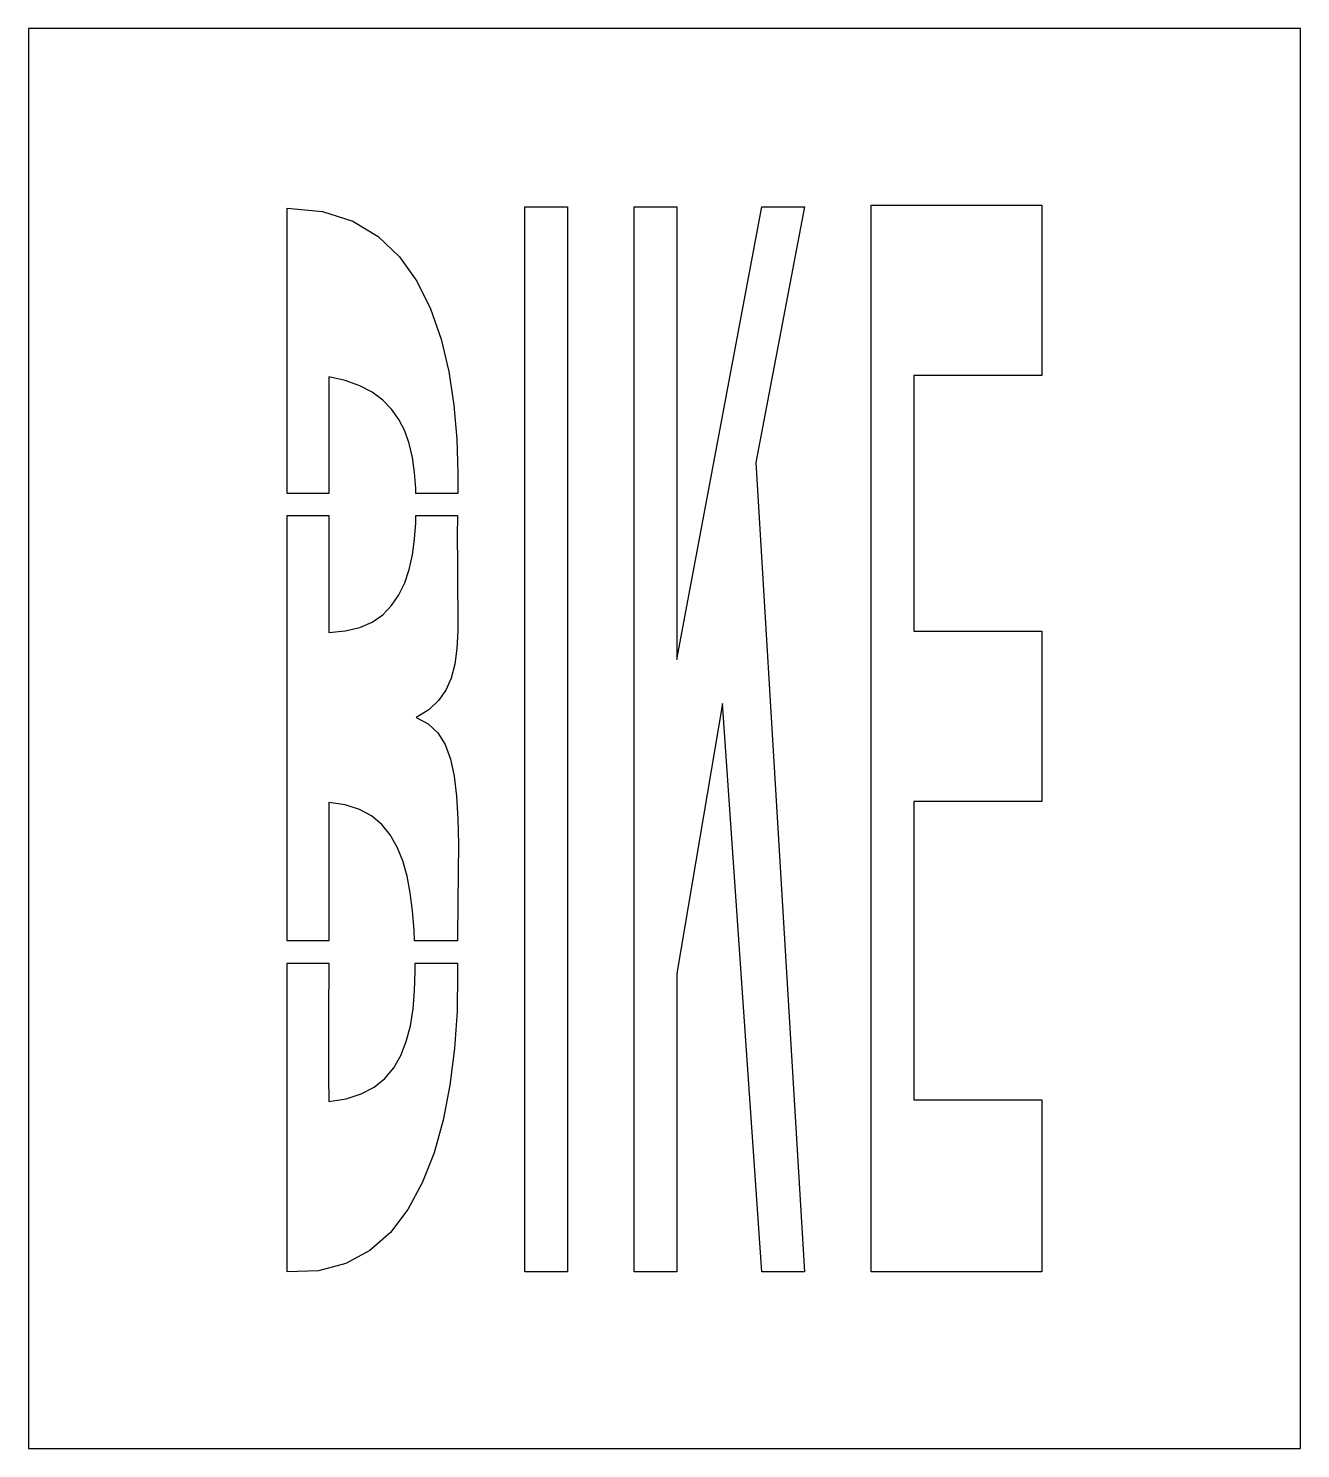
# Model space of a CAD drawing. Extents: x 0 to 43, y 0 to 48.
import ezdxf

# ---------------------------------------------------------------- set-up
doc = ezdxf.new("R2010")
doc.units = 0
doc.layers.add('CUT', color=7, linetype='Continuous')
doc.layers.add('OUTSIDE', color=1, linetype='Continuous')

msp = doc.modelspace()

# ---------------------------------------------------------------- linework, layer by layer
at = {"layer": 'CUT'}
for points in [[(14.4764, 34.1142), (14.516, 32.973), (14.5115, 32.2834), (13.0983, 32.2834), (13.094, 32.4546), (13.0544, 32.9946), (12.9788, 33.4986), (12.8708, 33.9666), (12.7196, 34.395), (12.5216, 34.7838), (12.2732, 35.1294), (11.9744, 35.4354), (11.6144, 35.7018), (11.1968, 35.9214), (10.7072, 36.0942), (10.1492, 36.2274), (10.1492, 35.5074), (10.1492, 34.7874), (10.1492, 34.0674), (10.1492, 33.3474), (10.1492, 32.6274), (10.1492, 32.2834), (8.7488, 32.2834), (8.7488, 32.9298), (8.7488, 35.925), (8.7488, 38.9238), (8.7488, 41.919), (9.9404, 41.8074), (10.9628, 41.4798), (11.8268, 40.9614), (12.5468, 40.281), (13.13, 39.4602), (13.5944, 38.5206), (13.9472, 37.4946), (14.2064, 36.4002), (14.3756, 35.2662)], [(16.784, 41.973), (18.224, 41.973), (18.224, 5.973), (16.784, 5.973)], [(24.794, 41.973), (26.2376, 41.973), (24.5816, 33.333), (26.2376, 5.973), (24.794, 5.973), (23.462, 25.1862), (21.914, 16.053), (21.914, 5.973), (20.474, 5.973), (20.474, 41.973), (21.914, 41.973), (21.914, 26.673)], [(29.9276, 36.267), (29.9276, 27.627), (34.2512, 27.627), (34.2512, 21.867), (29.9276, 21.867), (29.9276, 11.787), (34.2512, 11.787), (34.2512, 5.973), (28.4876, 5.973), (28.4876, 42.027), (34.2512, 42.027), (34.2512, 36.267)], [(14.4764, 27.0366), (14.408, 26.5074), (14.2892, 26.043), (14.1128, 25.6362), (13.8644, 25.2798), (13.5332, 24.9738), (13.1084, 24.7074), (13.5152, 24.4914), (13.8356, 24.189), (14.084, 23.793), (14.2676, 23.3034), (14.3936, 22.7238), (14.4728, 22.0542), (14.516, 21.2874), (14.534, 20.4306), (14.5304, 19.4802), (14.5196, 18.4362), (14.5088, 17.2986), (14.5088, 17.1634), (13.0511, 17.1634), (13.0364, 17.5182), (12.986, 18.1734), (12.9068, 18.7818), (12.7988, 19.3506), (12.6548, 19.8654), (12.4676, 20.3298), (12.23, 20.7402), (11.942, 21.0894), (11.5964, 21.381), (11.186, 21.6042), (10.7072, 21.759), (10.1564, 21.8418), (10.16, 20.9994), (10.16, 20.157), (10.16, 19.3146), (10.1564, 18.4722), (10.1564, 17.6298), (10.1544, 17.1634), (8.7488, 17.1634), (8.7488, 17.9538), (8.7488, 20.949), (8.7488, 23.9442), (8.7488, 26.9394), (8.7488, 29.9346), (8.7488, 31.5314), (10.1492, 31.5314), (10.1492, 31.1874), (10.1492, 30.4674), (10.1492, 29.7474), (10.1492, 29.0274), (10.1492, 28.3074), (10.1492, 27.5874), (10.7072, 27.6342), (11.1968, 27.7494), (11.6144, 27.9366), (11.9744, 28.185), (12.2732, 28.491), (12.5216, 28.851), (12.7196, 29.2614), (12.8708, 29.7114), (12.9788, 30.2046), (13.0544, 30.7338), (13.094, 31.2918), (13.0999, 31.5314), (14.5041, 31.5314), (14.4944, 30.8346), (14.498, 29.9022), (14.5088, 29.0634), (14.516, 28.3074), (14.5124, 27.6342)], [(14.4044, 13.5186), (14.2496, 12.2838), (14.0228, 11.103), (13.7132, 9.9942), (13.3136, 8.979), (12.824, 8.079), (12.2336, 7.3086), (11.5352, 6.693), (10.7288, 6.2538), (9.8, 6.0054), (8.7488, 5.973), (8.7488, 8.9682), (8.7488, 11.9634), (8.7488, 14.9586), (8.7488, 16.4114), (10.1512, 16.4114), (10.1492, 15.945), (10.1456, 15.1026), (10.1456, 14.2602), (10.1456, 13.4178), (10.1456, 12.5754), (10.1492, 11.733), (10.7396, 11.823), (11.2508, 11.985), (11.6828, 12.2154), (12.05, 12.5142), (12.3488, 12.8706), (12.5864, 13.2882), (12.7736, 13.7634), (12.9104, 14.2854), (13.0004, 14.8578), (13.0544, 15.4734), (13.076, 16.1322), (13.0716, 16.4114), (14.5088, 16.4114), (14.5088, 16.0674), (14.4872, 14.7858)]]:
    msp.add_lwpolyline(points, close=True, dxfattribs=at)
at = {"layer": 'OUTSIDE'}
msp.add_lwpolyline([(0, 0), (43, 0), (43, 48), (0, 48)], close=True, dxfattribs=at)

doc.saveas('drawing.dxf')
